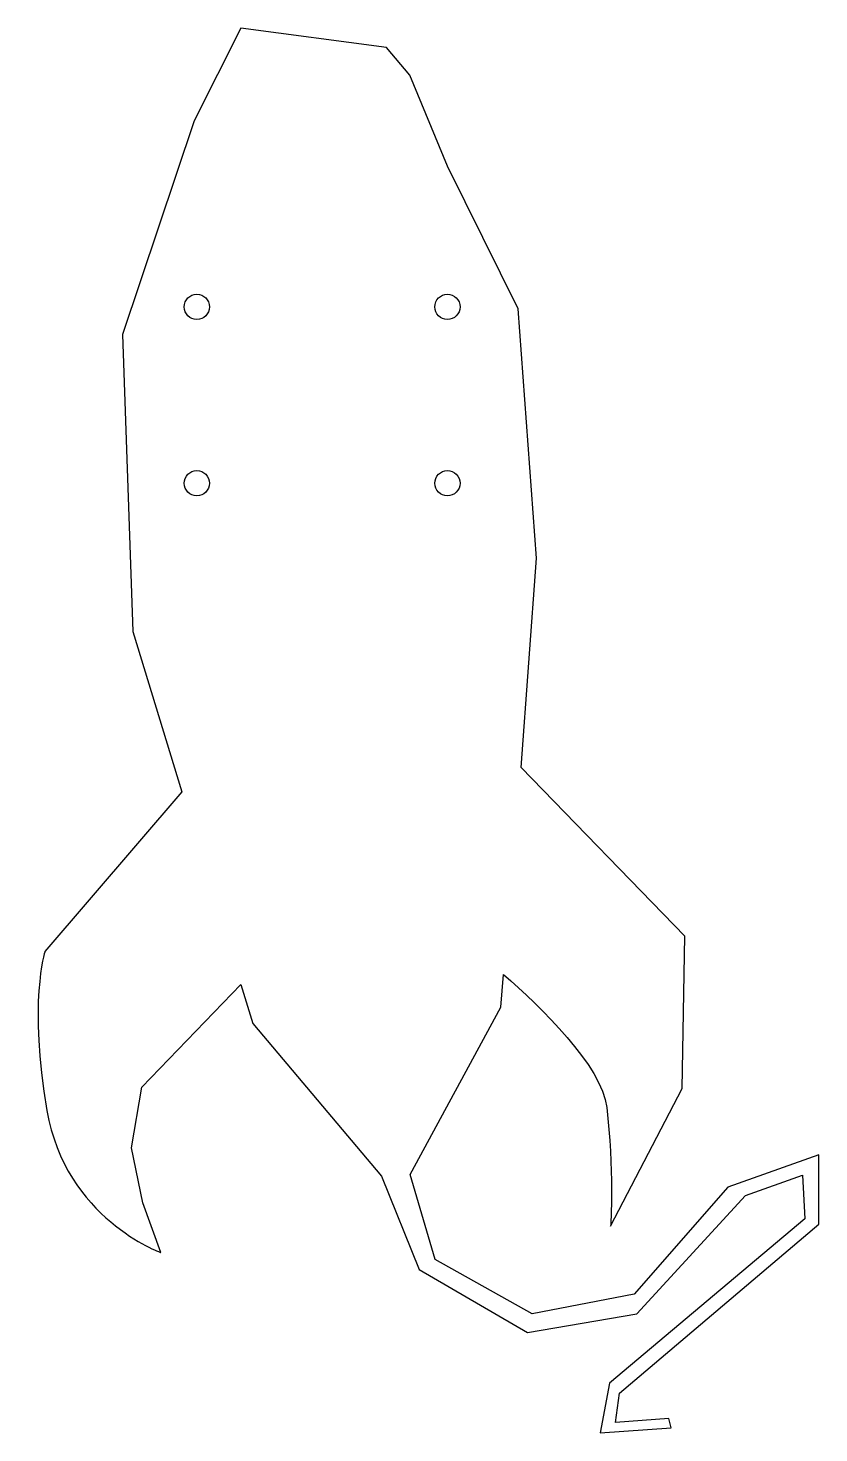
# Model space of a CAD drawing. Extents: x 76 to 161, y 4 to 155.
import ezdxf

# ---------------------------------------------------------------- set-up
doc = ezdxf.new("R2010")
doc.units = 0
doc.layers.get('0').update_dxf_attribs({"linetype": 'CONTINUOUS'})

msp = doc.modelspace()

# ---------------------------------------------------------------- linework, layer by layer
at = {"color": 7}
for p, q in [((98.595276, 155.071209), (93.559026, 145.063808)), ((114.291068, 152.983969), (98.595276, 155.071209)), ((98.595276, 155.071209), (98.595276, 155.071209)), ((116.808778, 149.986587), (114.291068, 152.983969)), ((120.879692, 140.193585), (116.808778, 149.986587)), ((93.559026, 145.063808), (85.845571, 122.051631)), ((128.486261, 124.834616), (120.879692, 140.193585)), ((95.215445, 125.035965), (95.215445, 125.035965)), ((122.215447, 125.035965), (122.215447, 125.035965)), ((130.468689, 97.969132), (128.486261, 124.834616)), ((85.845571, 122.051631), (86.970399, 90.048974)), ((95.215445, 106.035966), (95.215445, 106.035966)), ((122.215447, 106.035966), (122.215447, 106.035966)), ((128.789382, 75.425791), (130.468689, 97.969132)), ((86.970399, 90.048974), (92.24965, 72.782119)), ((146.432541, 57.243793), (128.789382, 75.425791)), ((92.24965, 72.782119), (77.488294, 55.58451)), ((146.164483, 40.814503), (146.432541, 57.243793)), ((126.611547, 49.590584), (126.908825, 53.111027)), ((87.934896, 40.974673), (98.593605, 52.033201)), ((98.593605, 52.033201), (99.880434, 47.824519)), ((116.862222, 31.55624), (126.611547, 49.590584)), ((99.880434, 47.824519), (113.754961, 31.395235)), ((86.809233, 34.446009), (87.934896, 40.974673)), ((138.450196, 25.990273), (146.164483, 40.814503)), ((88.041782, 28.505468), (86.809233, 34.446009)), ((160.895781, 33.69687), (151.093012, 30.21814)), ((160.895781, 26.204669), (160.895781, 33.69687)), ((113.754961, 31.395235), (117.826714, 21.334444)), ((119.540257, 22.404761), (116.862222, 31.55624)), ((152.967718, 29.307996), (159.128796, 31.502016)), ((159.128796, 31.502016), (159.396015, 26.7928)), ((151.093012, 30.21814), (140.968738, 18.658244)), ((141.289402, 16.571834), (152.967718, 29.307996)), ((89.969938, 23.153897), (88.041782, 28.505468)), ((159.396015, 26.7928), (138.34331, 9.078801)), ((139.41469, 8.008484), (160.895781, 26.204669)), ((117.826714, 21.334444), (129.5042, 14.537986)), ((129.986859, 16.571834), (119.540257, 22.404761)), ((140.968738, 18.658244), (129.986859, 16.571834)), ((129.5042, 14.537986), (141.289402, 16.571834)), ((138.34331, 9.078801), (137.325368, 3.727229)), ((138.986308, 4.851766), (139.41469, 8.008484)), ((144.718159, 5.279725), (138.986308, 4.851766)), ((144.986211, 4.2628), (144.718159, 5.279725)), ((137.325368, 3.727229), (144.986211, 4.2628))]:
    msp.add_line(p, q, dxfattribs=at)
for points in [[(92.497667, 125.035965), (92.497667, 125.786459), (93.106063, 126.394854), (93.856556, 126.394854)], [(93.856556, 126.394854), (94.607049, 126.394854), (95.215445, 125.786459), (95.215445, 125.035965)], [(119.49767, 125.035965), (119.49767, 125.786459), (120.106065, 126.394854), (120.856558, 126.394854)], [(120.856558, 126.394854), (121.607052, 126.394854), (122.215447, 125.786459), (122.215447, 125.035965)], [(93.856556, 123.677076), (93.106063, 123.677076), (92.497667, 124.285472), (92.497667, 125.035965)], [(95.215445, 125.035965), (95.215445, 124.285472), (94.607049, 123.677076), (93.856556, 123.677076)], [(120.856558, 123.677076), (120.106065, 123.677076), (119.49767, 124.285472), (119.49767, 125.035965)], [(122.215447, 125.035965), (122.215447, 124.285472), (121.607052, 123.677076), (120.856558, 123.677076)], [(92.497667, 106.035966), (92.497667, 106.78646), (93.106063, 107.394855), (93.856556, 107.394855)], [(93.856556, 104.677078), (93.106063, 104.677078), (92.497667, 105.285473), (92.497667, 106.035966)], [(93.856556, 107.394855), (94.607049, 107.394855), (95.215445, 106.78646), (95.215445, 106.035966)], [(95.215445, 106.035966), (95.215445, 105.285473), (94.607049, 104.677078), (93.856556, 104.677078)], [(119.49767, 106.035966), (119.49767, 106.78646), (120.106065, 107.394855), (120.856558, 107.394855)], [(120.856558, 104.677078), (120.106065, 104.677078), (119.49767, 105.285473), (119.49767, 106.035966)], [(120.856558, 107.394855), (121.607052, 107.394855), (122.215447, 106.78646), (122.215447, 106.035966)], [(122.215447, 106.035966), (122.215447, 105.285473), (121.607052, 104.677078), (120.856558, 104.677078)], [(77.488294, 55.58451), (77.488294, 55.58451), (75.667263, 50.018947), (77.702901, 38.459477)], [(126.908825, 53.111027), (130.892149, 49.646433), (137.50034, 43.283149), (138.021811, 38.780657)], [(77.702901, 38.459477), (79.68497, 26.846493), (89.969938, 23.153897), (89.969938, 23.153897)], [(138.021811, 38.780657), (138.825348, 32.412245), (138.450196, 25.990273), (138.450196, 25.990273)]]:
    msp.add_open_spline(points, degree=3, dxfattribs=at)

doc.saveas('drawing.dxf')
